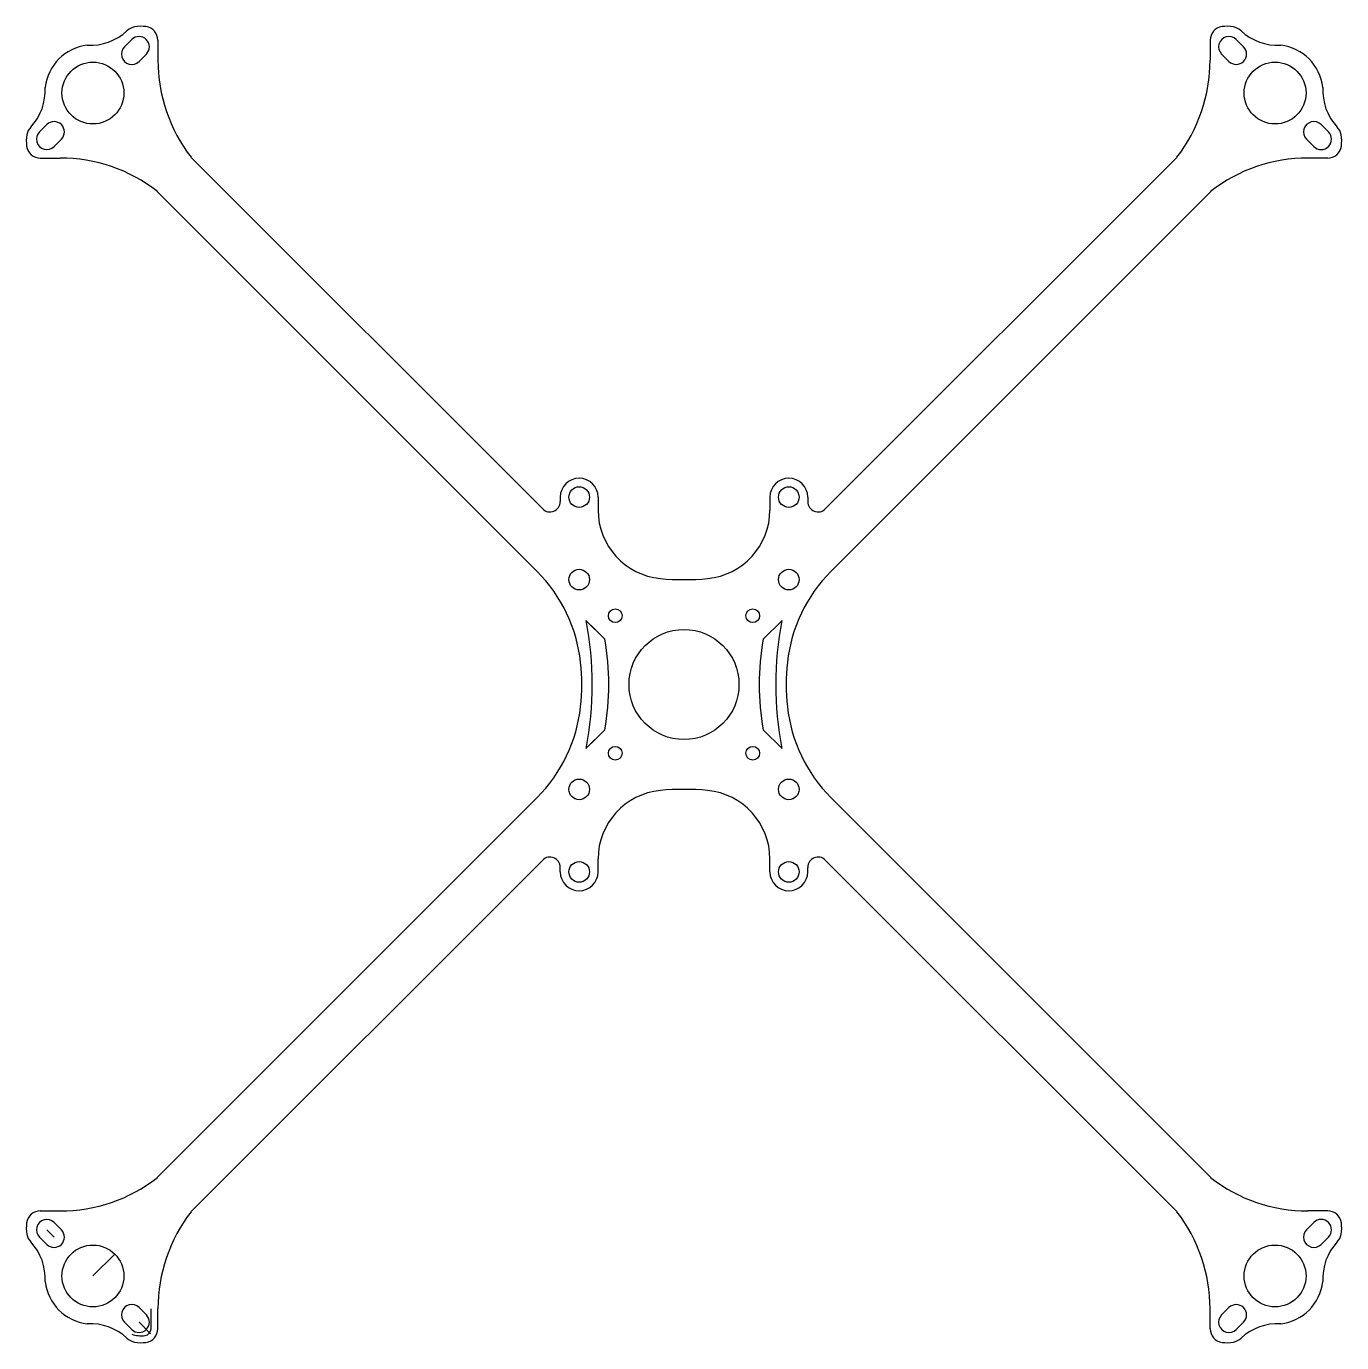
# Model space of a CAD drawing. Header units: centimetres. Extents: x -9.6 to 9.6, y -9.6 to 9.6.
import ezdxf

# ---------------------------------------------------------------- set-up
doc = ezdxf.new("R2010")
doc.units = ezdxf.units.CM
doc.layers.get('0').update_dxf_attribs({"linetype": 'CONTINUOUS'})

msp = doc.modelspace()

# ---------------------------------------------------------------- linework, layer by layer
for p, q in [((-8.034, 9.379), (-8.14, 9.273)), ((-7.654, 9.368), (-7.654, 9.08)), ((7.654, 9.368), (7.654, 9.08)), ((8.034, 9.379), (8.14, 9.273)), ((-7.927, 9.061), (-7.821, 9.167)), ((7.927, 9.061), (7.821, 9.167)), ((-9.377, 8.035), (-9.271, 8.141)), ((9.377, 8.035), (9.271, 8.141)), ((-9.058, 7.929), (-9.164, 7.823)), ((9.058, 7.929), (9.164, 7.823)), ((-2.056, 2.553), (-7.168, 7.665)), ((2.056, 2.553), (7.168, 7.665)), ((-9.365, 7.655), (-9.077, 7.656)), ((9.365, 7.655), (9.077, 7.656)), ((-7.662, 7.17), (-2.136, 1.644)), ((7.662, 7.17), (2.136, 1.644)), ((-1.8, 2.725), (-1.8, 2.659)), ((-1.25, 2.725), (-1.25, 2.537)), ((1.25, 2.725), (1.25, 2.537)), ((1.8, 2.725), (1.8, 2.659)), ((-1.427, 0.932), (-1.285, 0.79)), ((-1.427, -0.932), (-1.285, -0.79)), ((-7.662, -7.17), (-2.136, -1.644)), ((7.662, -7.17), (2.136, -1.644)), ((-2.056, -2.553), (-7.168, -7.665)), ((-1.8, -2.725), (-1.8, -2.659)), ((-1.25, -2.725), (-1.25, -2.537)), ((1.25, -2.725), (1.25, -2.537)), ((1.8, -2.725), (1.8, -2.659)), ((2.056, -2.553), (7.168, -7.665)), ((-9.365, -7.655), (-9.077, -7.656)), ((9.365, -7.655), (9.077, -7.656)), ((-9.058, -7.929), (-9.164, -7.823)), ((9.058, -7.929), (9.164, -7.823)), ((-9.377, -8.035), (-9.271, -8.141)), ((-9.164, -8.035), (-9.27, -7.929)), ((9.377, -8.035), (9.271, -8.141)), ((-8.599, -8.601), (-8.281, -8.283)), ((-7.927, -9.061), (-7.821, -9.167)), ((-7.754, -9.368), (-7.754, -9.08)), ((-7.654, -9.368), (-7.654, -9.08)), ((7.654, -9.368), (7.654, -9.08)), ((7.927, -9.061), (7.821, -9.167)), ((-8.034, -9.379), (-8.14, -9.273)), ((-7.928, -9.273), (-7.759, -9.441)), ((8.034, -9.379), (8.14, -9.273))]:
    msp.add_line(p, q)
for points in [[(-1.427, 0.932, -0.093386), (-1.427, -0.932), (-1.153, -0.658, 0.08906), (-1.153, 0.658)], [(1.427, -0.932, -0.093386), (1.427, 0.932), (1.153, 0.658, 0.08906), (1.153, -0.658)]]:
    msp.add_lwpolyline(points, format="xyb", close=True)
for centre, radius in [((-8.599, 8.601), 0.45), ((8.599, 8.601), 0.45), ((-1.525, 2.725), 0.15), ((1.525, 2.725), 0.15), ((-1.525, 1.525), 0.15), ((1.525, 1.525), 0.15), ((-1, 1), 0.1), ((1, 1), 0.1), ((0, 0), 0.8), ((-1, -1), 0.1), ((1, -1), 0.1), ((-1.525, -1.525), 0.15), ((1.525, -1.525), 0.15), ((-1.525, -2.725), 0.15), ((1.525, -2.725), 0.15), ((-8.599, -8.601), 0.45), ((8.599, -8.601), 0.45)]:
    msp.add_circle(centre, radius)
for centre, radius, start, end in [((-7.895, 9.053), 0.518, 82.5205, 100.9241), ((7.895, 9.053), 0.518, 79.0759, 97.4795), ((-8.638, 10.078), 0.783, 266.8238, 312.9656), ((-7.951, 9.341), 0.225, 100.9241, 132.9656), ((-7.928, 9.273), 0.15, -44.9738, 135.0262), ((-7.854, 9.368), 0.2, 0, 82.5205), ((7.854, 9.368), 0.2, 97.4795, 180), ((7.928, 9.273), 0.15, 44.9738, 224.9738), ((7.951, 9.341), 0.225, 47.0344, 79.0759), ((8.638, 10.078), 0.783, 227.0344, 273.1762), ((-8.599, 8.601), 0.7, 96.7573, 173.2952), ((-8.034, 9.167), 0.15, 135.0262, 315.0262), ((8.034, 9.167), 0.15, -135.0262, 44.9738), ((8.599, 8.601), 0.7, 6.7048, 83.2427), ((8.599, 8.601), 0.7, 6.7048, 83.2427), ((-5.353, 9.08), 2.301, 180, 217.9155), ((5.353, 9.08), 2.301, 322.0845, 360), ((-10.076, 8.639), 0.783, -42.9131, 3.2287), ((10.076, 8.639), 0.783, 176.7713, 222.9131), ((-9.338, 7.952), 0.225, 137.0869, 169.1284), ((-9.164, 8.035), 0.15, -44.9738, 135.0262), ((9.164, 8.035), 0.15, 44.9738, 224.9738), ((9.338, 7.952), 0.225, 10.8716, 42.9131), ((-9.05, 7.897), 0.518, 169.1284, 187.5319), ((-9.27, 7.929), 0.15, 135.0262, 315.0262), ((9.27, 7.929), 0.15, -135.0262, 44.9738), ((9.05, 7.897), 0.518, -7.5319, 10.8716), ((-9.365, 7.855), 0.2, 187.5319, 270.0524), ((9.365, 7.855), 0.2, 269.9476, 352.4681), ((-9.074, 5.362), 2.294, 52.0054, 90.0524), ((9.074, 5.362), 2.294, 89.9476, 127.9946), ((-1.525, 2.725), 0.275, 0, 180), ((1.525, 2.725), 0.275, 0, 180), ((-1.95, 2.659), 0.15, -135, 0), ((-0.25, 2.537), 1, 180, 264.6102), ((0.25, 2.537), 1, -84.6102, 0), ((1.95, 2.659), 0.15, 180, 315), ((-3.692, 0.088), 2.2, 6.1197, 45), ((0, 5.187), 3.662, 264.6102, 275.3898), ((3.692, 0.088), 2.2, 135, 173.8803), ((-4.513, 0), 3.026, -6.1197, 6.1197), ((4.513, 0), 3.026, 173.8803, 186.1197), ((-3.692, -0.088), 2.2, 315, 353.8803), ((3.692, -0.088), 2.2, 186.1197, 225), ((0, -5.187), 3.662, 84.6102, 95.3898), ((-0.25, -2.537), 1, 95.3898, 180), ((0.25, -2.537), 1, 0, 84.6102), ((-1.95, -2.659), 0.15, 0, 135), ((1.95, -2.659), 0.15, 45, 180), ((-1.525, -2.725), 0.275, -180, 0), ((1.525, -2.725), 0.275, -180, 0), ((-9.074, -5.362), 2.294, 269.9476, 307.9946), ((9.074, -5.362), 2.294, 232.0054, 270.0524), ((-9.365, -7.855), 0.2, 89.9476, 172.4681), ((9.365, -7.855), 0.2, 7.5319, 90.0524), ((-9.05, -7.897), 0.518, 172.4681, 190.8716), ((-9.27, -7.929), 0.15, 44.9738, 224.9738), ((-5.353, -9.08), 2.301, 142.0845, 180), ((5.353, -9.08), 2.301, 0, 37.9155), ((9.27, -7.929), 0.15, -44.9738, 135.0262), ((9.05, -7.897), 0.518, -10.8716, 7.5319), ((-9.338, -7.952), 0.225, 190.8716, 222.9131), ((-9.164, -8.035), 0.15, -135.0262, 44.9738), ((9.164, -8.035), 0.15, 135.0262, 315.0262), ((9.338, -7.952), 0.225, 317.0869, 349.1284), ((-10.076, -8.639), 0.783, -3.2287, 42.9131), ((10.076, -8.639), 0.783, 137.0869, 183.2287), ((-8.599, -8.601), 0.7, 186.7048, 263.2427), ((8.599, -8.601), 0.7, 276.7573, 353.2952), ((-8.034, -9.167), 0.15, 44.9738, 224.9738), ((-7.928, -9.273), 0.15, -135.0262, 44.9738), ((7.928, -9.273), 0.15, 135.0262, 315.0262), ((8.034, -9.167), 0.15, -44.9738, 135.0262), ((-8.638, -10.078), 0.783, 47.0344, 93.1762), ((-7.854, -9.368), 0.1, -82.5205, 0), ((-7.854, -9.368), 0.2, -82.5205, 0), ((7.854, -9.368), 0.2, 180, 262.5205), ((8.638, -10.078), 0.783, 86.8238, 132.9656), ((-7.951, -9.341), 0.225, 227.0344, 259.0759), ((-7.895, -9.053), 0.418, 250.5358, 277.4795), ((-7.895, -9.053), 0.518, 259.0759, 277.4795), ((7.895, -9.053), 0.518, 262.5205, 280.9241), ((7.951, -9.341), 0.225, 280.9241, 312.9656)]:
    msp.add_arc(centre, radius, start, end)

doc.saveas('drawing.dxf')
